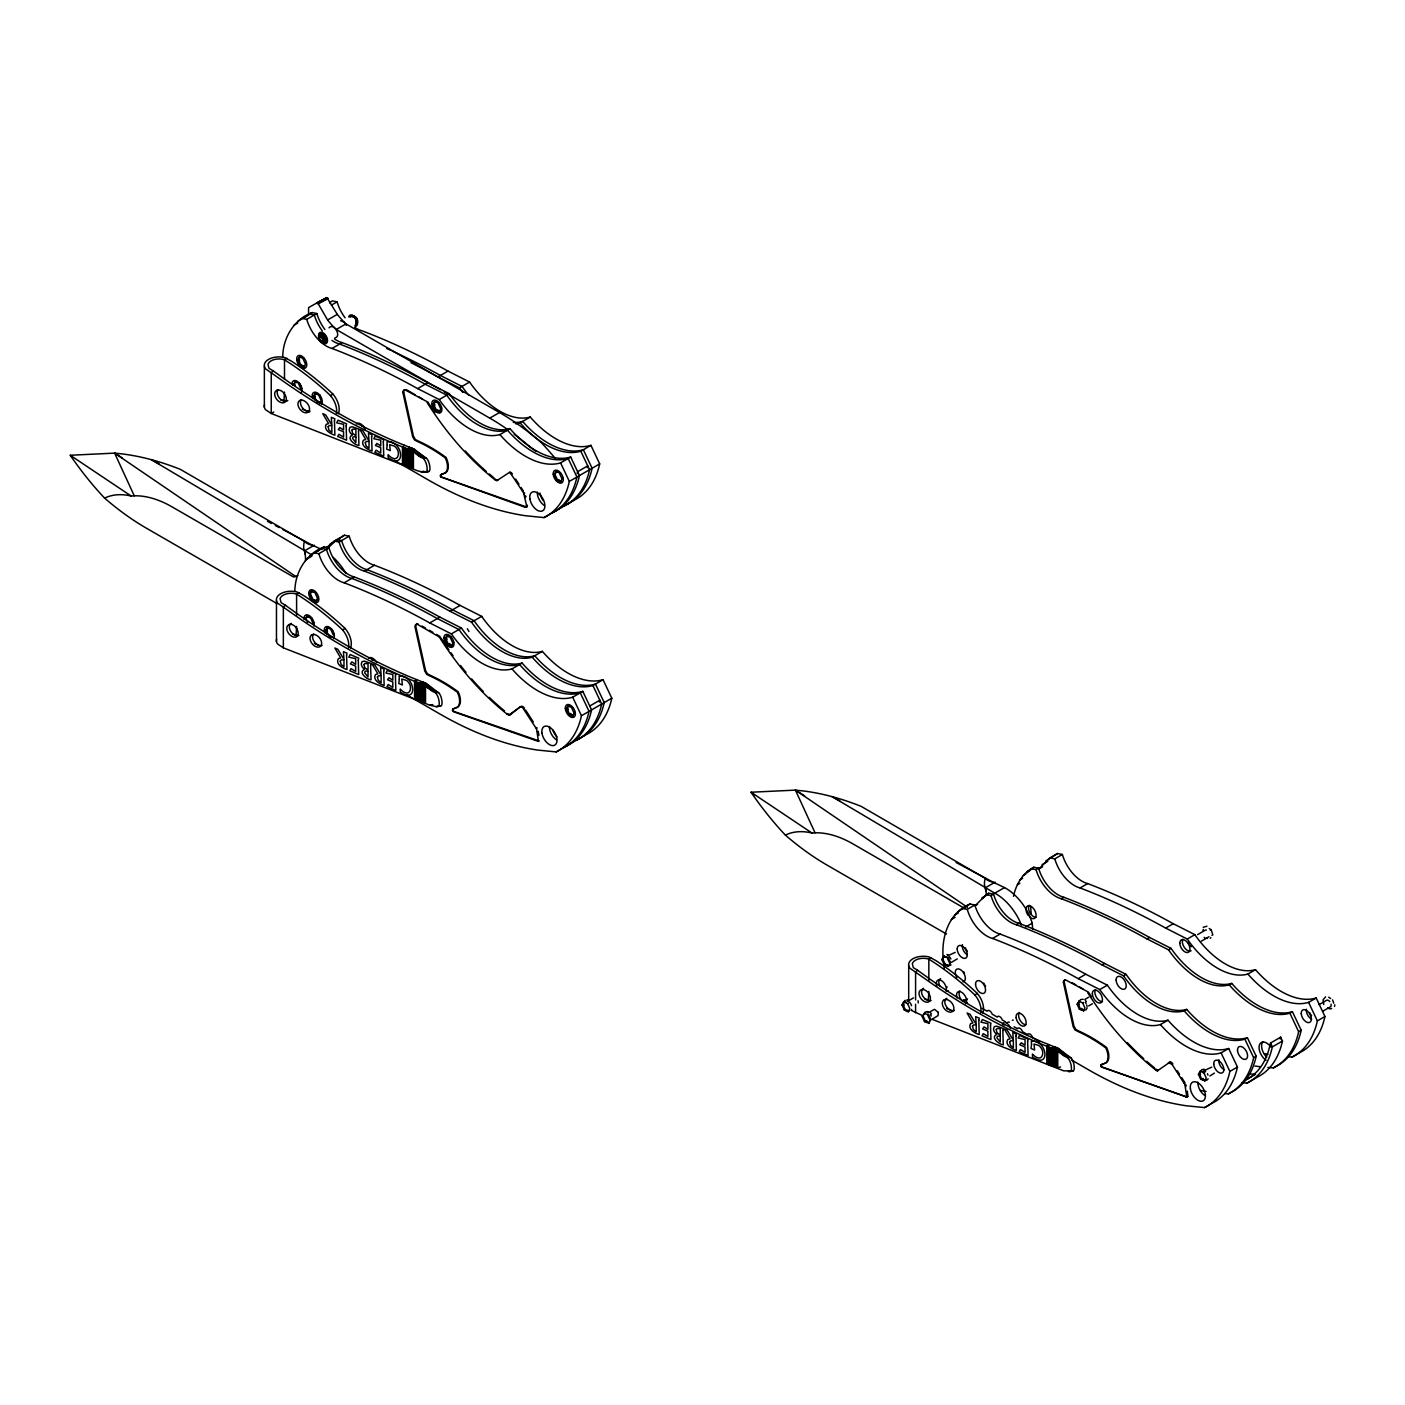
<?xml version="1.0" encoding="UTF-8"?>
<svg xmlns="http://www.w3.org/2000/svg" width="1405" height="1405" viewBox="0 0 1405 1405"><rect width="100%" height="100%" fill="white"/><g stroke="black" fill="none" stroke-linecap="round" stroke-linejoin="round"><path stroke-width="1.5" d="M407.643 466.829L407.643 449.02L409.751 447.37L414.071 449.091L427.102 458.908A6.972 2.266 75.9 0 1 429.79 466.249A6.972 2.266 75.9 0 1 428.894 471.465L424.029 472.308L417.865 470.921L271.235 413.492L265.527 409.698A14.7 8.483 0 0 1 264.509 404.71M408.592 466.987L408.592 449.319L410.699 447.668M409.487 467.163L409.505 449.6L411.612 447.967M411.173 467.637L411.173 450.32L413.281 448.687M411.964 467.935L411.964 450.724L414.071 449.091M412.684 468.128L412.701 451.198L415.23 450.109L411.964 450.724L395.911 444.296A519.868 341.134 52.1 0 1 282.282 380.579L265.527 368.812A14.7 8.483 0 0 1 268.566 359.381A14.7 8.483 0 0 1 284.916 357.625L291.467 361.19A249.95 144.311 60 0 1 330.913 392.153L332.985 394.12A15.982 9.22 60 0 1 338.394 413.72M419.744 701.165L419.761 683.357L421.851 681.706L426.172 683.427L439.203 693.245A6.972 2.266 75.9 0 1 441.89 700.586A6.972 2.266 75.9 0 1 440.994 705.784L436.13 706.645L429.965 705.257L283.353 647.828L277.628 644.034A14.7 8.483 0 0 1 276.627 639.047M420.692 701.323L420.692 683.655L422.8 682.005M421.605 701.499L421.605 683.936L423.713 682.303M423.274 701.973L423.291 684.656L425.399 683.023M424.064 702.272L424.082 685.06L426.172 683.427M424.802 702.465L424.802 685.535L427.348 684.446L424.082 685.06L408.012 678.633A519.868 341.134 52.1 0 1 294.383 614.898L277.628 603.149A14.7 8.483 0 0 1 280.684 593.718A14.7 8.483 0 0 1 297.017 591.962L303.585 595.527A249.95 144.311 60 0 1 343.013 626.49L345.103 628.457A15.982 9.22 60 0 1 350.512 648.056M1051.976 1066.184L1051.994 1048.376L1054.084 1046.725L1058.422 1048.446L1071.435 1058.264A6.972 2.266 75.9 0 1 1074.123 1065.605A6.972 2.266 75.9 0 1 1073.227 1070.803L1063.796 1070.856L932.323 1019.38M1052.925 1066.342L1052.925 1048.657L1055.032 1047.024M1053.838 1066.518L1053.838 1048.955L1055.945 1047.322M1055.524 1066.992L1055.524 1049.676L1057.631 1048.042M1056.297 1067.273L1056.314 1050.079L1058.422 1048.446M1057.034 1067.484L1057.034 1050.554L1059.581 1049.465L1056.314 1050.079L1040.244 1043.634A519.868 341.134 52.1 0 1 926.615 979.917L909.86 968.168A14.7 8.483 0 0 1 912.916 958.737A14.7 8.483 0 0 1 929.249 956.981L935.818 960.546A249.95 144.311 60 0 1 975.246 991.508L977.336 993.476A15.982 9.22 60 0 1 982.745 1013.058M404.341 389.923A4.566 2.634 60 0 0 403.709 392.1L413.456 436.217L415.336 439.502L418.427 441.1A158.677 91.624 60 0 1 446.07 457.45A14.875 8.588 60 0 1 446.07 472.502L440.643 474.785L440.836 476.962L525.207 507.293L526.594 505.73L523.696 493.278C521.799 490.029 508.206 469.709 509.997 472.712M525.207 507.293L527.156 506.643L527.419 505.256L526.594 505.73M1064.867 979.935A4.566 2.634 60 0 0 1064.235 982.113L1073.982 1026.23L1075.861 1029.514L1078.952 1031.112A158.677 91.624 60 0 1 1106.596 1047.463A14.875 8.588 60 0 1 1106.596 1062.514L1101.169 1064.797L1101.362 1066.957L1186.874 1097.112L1184.854 1084.432L1172.033 1064.358L1168.451 1062.637L1170.997 1062.057L1170.172 1062.531M1185.732 1097.287L1187.892 1096.286L1187.313 1091.141M1334.75 1004.821L1334.61 1006.437M282.721 356.817C282.967 337.832 293.856 319.427 312.068 312.577L316.863 313.526A29.856 17.229 60 0 0 324.871 329.508M294.839 591.154C295.068 572.169 305.956 553.763 324.169 546.896L328.981 547.862A29.856 17.229 60 0 0 354.271 576.946A808.648 466.864 60 0 1 439.87 617.111L461.472 628.053A71.409 41.219 60 0 0 522.098 663.055A81.648 47.138 60 0 0 582.794 691.365L591.575 709.894A120.69 69.67 60 0 1 577.613 737.783L575.031 740.242A120.69 69.67 60 0 1 566.285 746.073M918.273 1002.977L918.062 1000.711M577.174 473.573L577.631 471.694L587.747 465.863L587.29 467.742M599.391 702.061L599.847 700.199L589.731 706.03M1241.563 1082.64L1247.06 1083.062L1257.176 1077.214A120.69 69.67 60 0 0 1265.94 1071.383L1268.522 1068.924A120.69 69.67 60 0 0 1282.466 1041.035L1280.64 1037.171L1270.524 1043.019L1269.031 1049.043A117.335 67.739 60 0 1 1256.492 1072.068L1253.963 1074.456A117.757 67.984 60 0 1 1245.41 1080.146M1280.183 1039.05L1280.64 1037.171M1013.479 896.32C1016.008 884.465 1022.682 872.874 1033.799 867.236L1038.594 868.202A29.856 17.229 60 0 0 1063.884 897.286A808.648 466.864 60 0 1 1149.501 937.434L1171.085 948.393A71.409 41.219 60 0 0 1231.728 983.395A81.648 47.138 60 0 0 1292.407 1011.705L1301.188 1030.234A120.69 69.67 60 0 1 1287.243 1058.123L1284.644 1060.582A120.69 69.67 60 0 1 1275.898 1066.413L1273.369 1067.87L1267.872 1067.466M329.051 327.839C333.67 322.166 342.065 336.568 334.934 337.885M300.073 356.536L298.44 359.715L300.705 364.703L304.604 366.529L303.708 367.056L299.809 365.212L297.544 360.224L300.073 356.536L303.972 358.363L299.177 357.063M295.612 381.493L293.083 385.163L295.612 381.493L297.421 382.336M303.708 367.056L306.237 363.368M314.825 400.179L313.315 396.842L314.948 393.681L319.743 394.998L314.948 393.681M313.315 396.842L315.844 393.172M319.479 403.674L321.113 400.513L318.847 395.507M315.826 601.393L318.338 597.705L315.826 601.393L311.928 599.549L309.662 594.561L311.295 591.382L314 591.733M309.662 594.561L312.173 590.873M313.877 622.643L312.999 623.17L310.733 618.165L306.834 616.338L305.201 619.5L307.713 615.829L309.539 616.672M435.339 401.25L433.706 404.429L435.972 409.417L439.87 411.261L438.992 411.77L435.093 409.944L432.81 404.939L434.444 401.777L437.148 402.111M326.944 634.516L325.433 631.179L327.066 628.017L329.771 628.351M325.433 631.179L327.945 627.508M438.992 411.77L441.504 408.082M447.44 635.587L445.807 638.766L448.09 643.753L451.989 645.58L451.093 646.107L447.194 644.263L444.928 639.275L446.562 636.114L449.266 636.447M451.093 646.107L453.622 642.419M556.608 471.29L554.975 474.469L557.241 479.456L561.139 481.283L560.244 481.81L556.345 479.966L554.079 474.978L555.713 471.799L558.417 472.15M560.244 481.81L562.773 478.122M572.362 716.129L574.873 712.458L572.362 716.129L568.463 714.302L566.197 709.314L567.831 706.135L570.535 706.487M566.197 709.314L568.709 705.626M904.539 1001.273L902.906 1004.452L905.171 1009.44L909.07 1011.266L908.192 1011.793L904.293 1009.967L902.028 1004.961L903.661 1001.8L906.366 1002.134M908.192 1011.793L909.825 1008.614L907.56 1003.627L903.661 1001.8M944.406 955.892L942.773 959.071L945.038 964.058L948.937 965.885L948.059 966.394L944.16 964.568L941.894 959.58L943.528 956.401L946.232 956.752M922.26 1016.64L924.771 1012.952L922.26 1016.64L924.525 1021.646L929.302 1022.963L925.403 1021.119L923.138 1016.131M948.059 966.394L950.57 962.724L948.305 957.718L943.528 956.401M928.424 1023.472L930.935 1019.784L928.67 1014.796L923.893 1013.479M1077.161 1004.294L1079.672 1000.606L1077.161 1004.294L1079.426 1009.282L1084.221 1010.599L1080.322 1008.772L1078.057 1003.785M1083.325 1011.108L1084.959 1007.947L1082.693 1002.959L1078.794 1001.115M1198.43 1074.333L1200.941 1070.645L1198.43 1074.333L1200.695 1079.321L1205.472 1080.638L1201.574 1078.812L1199.308 1073.806M1204.594 1081.148L1206.228 1077.986L1203.962 1072.981L1200.063 1071.154M440.274 475.803L441.451 474.328M452.744 709.121L453.639 711.791L538.466 741.454L536.569 729.037L522.432 707.295L520.043 706.978L510.015 714.899L506.731 713.845A200.265 115.614 60 0 1 439.291 636.974L417.566 624.435A4.566 2.634 60 0 0 415.002 626.893L424.749 671.028L426.628 674.312L429.719 675.91A158.677 91.624 60 0 1 457.363 692.244A14.875 8.588 60 0 1 457.363 707.312L452.744 709.121L458.171 706.838A14.875 8.588 60 0 0 458.171 691.787A158.677 91.624 60 0 0 430.527 675.436L427.436 673.838L425.557 670.554L415.81 626.437A4.566 2.634 60 0 1 418.005 623.873M452.392 710.14L453.552 708.664M1100.8 1065.815L1101.977 1064.323M1071.558 1059.985L1088.243 1069.627A396.263 228.787 60 0 0 1186.119 1105.753L1204.577 1107.579L1212.164 1103.206A120.69 69.67 60 0 0 1220.927 1097.375L1223.509 1094.917A120.69 69.67 60 0 0 1237.454 1067.027L1228.69 1048.499A81.648 47.138 60 0 1 1167.994 1020.188A71.409 41.219 60 0 1 1107.351 985.186L1085.766 974.227A808.648 466.864 60 0 0 1000.149 934.079A29.856 17.229 60 0 1 974.859 904.996L970.065 904.03C949.253 912.267 941.508 936.081 943.089 956.787M1214.377 1073.104L1209.881 1075.984M326.733 549.232L336.814 539.608L341.626 540.556A29.856 17.229 60 0 0 366.916 569.64A808.648 466.864 60 0 1 452.515 609.805L474.117 620.747A71.409 41.219 60 0 0 534.743 655.749A81.648 47.138 60 0 0 595.439 684.059L604.22 702.588A120.69 69.67 60 0 1 590.258 730.477L587.676 732.936A120.69 69.67 60 0 1 578.93 738.767M1288.42 1056.788L1292.073 1057.069L1299.66 1052.679A120.69 69.67 60 0 0 1308.424 1046.848L1311.006 1044.389A120.69 69.67 60 0 0 1324.95 1016.517L1316.186 997.972A81.648 47.138 60 0 1 1255.49 969.678A71.409 41.219 60 0 1 1194.847 934.659L1173.263 923.717A808.648 466.864 60 0 0 1087.663 883.569A29.856 17.229 60 0 1 1062.373 854.468L1057.561 853.52L1049.974 857.893L1038.822 868.975L1042.615 866.797M406.449 694.685L439.835 713.951A396.263 228.787 60 0 0 537.694 750.077L556.169 751.921L586.517 734.394A120.69 69.67 60 0 0 595.263 728.563L597.845 726.104A120.69 69.67 60 0 0 611.807 698.215L603.026 679.686A81.648 47.138 60 0 1 542.33 651.376A71.409 41.219 60 0 1 481.687 616.374L460.102 605.415A808.648 466.864 60 0 0 374.503 565.267A29.856 17.229 60 0 1 349.213 536.183L344.401 535.217L334.285 541.066L326.382 547.792L328.911 546.334M1224.686 1093.582L1228.356 1093.863L1230.885 1092.405A120.69 69.67 60 0 0 1239.632 1086.574L1242.231 1084.116A120.69 69.67 60 0 0 1256.175 1056.226L1247.394 1037.698A81.648 47.138 60 0 1 1186.698 1009.387A71.409 41.219 60 0 1 1126.072 974.367L1104.488 963.426A808.648 466.864 60 0 0 1018.871 923.278A29.856 17.229 60 0 1 993.581 894.177L988.769 893.229L986.24 894.686L975.088 905.768L977.617 904.311M982.113 898.726L988.769 893.229M1027.125 872.733L1033.799 867.236M957.297 958.913L951.448 962.32M508.786 715.11L520.851 706.504L523.24 706.82L524.434 708.225L523.626 708.7M409.751 447.37L398.019 442.645A519.868 341.134 52.1 0 1 284.39 378.928L273.343 370.955L271.235 372.606L271.235 413.492L273.764 412.034M404.57 445.315L402.462 446.948L402.462 464.827M409.505 447.317L407.397 448.95L407.397 466.794M412.473 448.283L410.365 449.934L410.365 467.356M421.851 681.706L410.12 676.982A519.868 341.134 52.1 0 1 296.49 613.265L285.461 605.292L283.353 606.942L283.353 647.828M416.67 679.651L414.563 681.285L414.563 699.163M421.605 681.653L419.498 683.287L419.498 701.13M424.591 682.619L422.484 684.27L422.484 701.692M1054.084 1046.725L1042.352 1042.001A519.868 341.134 52.1 0 1 928.723 978.284L917.693 970.311L915.586 971.961L915.586 999.921M1048.903 1044.653L1046.795 1046.303L1046.795 1064.182M1053.838 1046.672L1051.73 1048.306L1051.73 1066.149M1056.823 1047.638L1054.716 1049.289L1054.716 1066.711M305.359 317.056L309.539 314.035L314.334 314.983A29.856 17.229 60 0 0 322.342 330.965M312.068 312.577L297.772 321.429M329.508 302.9L332.3 300.881L337.095 301.847A29.856 17.229 60 0 0 345.103 317.829M317.46 551.392L321.64 548.372L326.452 549.32A29.856 17.229 60 0 0 351.742 578.403A808.648 466.864 60 0 1 437.341 618.569L458.943 629.51A71.409 41.219 60 0 0 519.569 664.512A81.648 47.138 60 0 0 580.265 692.823L589.046 711.352A120.69 69.67 60 0 1 575.084 739.241L572.502 741.7A120.69 69.67 60 0 1 563.756 747.53M324.169 546.896L309.873 555.765M341.626 537.237L344.401 535.217M970.065 904.03L958.298 911.441M1057.561 853.52L1045.794 860.931M276.715 390.467L275.696 391.17A7.095 4.654 52.1 0 0 276.065 398.423L277.189 399.916A7.288 4.777 52.1 0 0 284.249 402.585L285.268 401.883A7.095 4.654 52.1 0 0 284.916 394.629L283.792 393.137M286.778 401.128L287.797 400.425M288.833 624.803L287.814 625.488A7.095 4.654 52.1 0 0 288.166 632.759L289.29 634.252A7.288 4.777 52.1 0 0 296.35 636.922L297.368 636.219M291.362 623.346L290.343 624.031A7.095 4.654 52.1 0 0 290.695 631.284L291.819 632.794A7.288 4.777 52.1 0 0 298.879 635.464M923.594 988.365L922.576 989.05A7.095 4.654 52.1 0 0 922.927 996.303L924.051 997.813A7.288 4.777 52.1 0 0 931.111 1000.483M929.601 1001.238L928.582 1001.941A7.288 4.777 52.1 0 1 921.522 999.271L920.398 997.761A7.095 4.654 52.1 0 1 920.047 990.507L921.065 989.823A7.288 4.777 52.1 0 1 928.125 992.492L929.249 993.985M946.83 998.305L945.828 998.99A7.095 4.654 52.1 0 0 946.18 1006.243L947.304 1007.754A7.288 4.777 52.1 0 0 954.364 1010.423M316.476 303.023L326.996 297.702L337.288 314.369A59.625 34.423 60 0 0 345.981 323.888L499.495 412.526A243.206 140.412 60 0 1 541.206 442.522A244.821 131.104 67.1 0 1 555.379 458.574M316.792 303.111L326.996 297.702M317.126 303.234L327.33 297.895M317.46 303.392L327.664 298.123M317.793 303.603L327.822 298.264M318.11 303.866L328.155 298.545M294.031 325.135L297.825 322.957M301.952 318.408L306.747 319.357L316.863 313.526M331.404 305.131L337.095 301.847M318.443 304.147L327.576 319.971L337.288 314.369M327.576 319.971A59.625 34.423 60 0 0 336.269 329.49L345.981 323.888M287.024 358.345L284.021 359.61A11.222 6.481 0 0 0 267.969 364.369L268.987 368.303L273.343 370.955M297.544 360.224L298.44 359.715M299.809 365.212L300.705 364.703M302.655 365.616L301.759 366.143L302.795 365.686M306.747 319.357A29.856 17.229 60 0 0 332.037 348.458L342.153 342.609A808.648 466.864 60 0 1 427.77 382.775L449.354 393.716A71.409 41.219 60 0 0 509.997 428.718A81.648 47.138 60 0 0 570.693 457.029L579.457 475.557A120.69 69.67 60 0 1 565.513 503.447L562.931 505.905A120.69 69.67 60 0 1 554.167 511.736M294.716 382.002L299.511 383.319L301.021 386.656M301.776 388.307L300.881 388.834L298.615 383.828M317.53 402.761L318.426 402.252M284.495 379.174L284.495 359.821A249.95 144.311 60 0 1 328.384 393.611L330.456 395.578L332.985 394.12M440.643 474.785L445.245 472.976A14.875 8.588 60 0 0 445.245 457.925A158.677 91.624 60 0 0 417.619 441.574L414.51 439.976L412.649 436.692L402.901 392.557L403.709 392.1M332.037 348.458A808.648 466.864 60 0 1 417.654 388.605L427.77 382.775M411.015 362.718A808.648 466.864 60 0 1 437.886 376.926L448.002 371.096L469.586 382.037A71.409 41.219 60 0 0 530.229 417.039A81.648 47.138 60 0 0 590.925 445.35L599.689 463.878A120.69 69.67 60 0 1 585.745 491.768L583.145 494.226A120.69 69.67 60 0 1 574.399 500.057L544.051 517.584L525.593 515.74A396.263 228.787 60 0 1 427.717 479.614L394.348 460.348M361.963 426.663L362.859 426.154M402.901 392.557A4.566 2.634 60 0 1 405.465 390.098L427.998 402.181A200.265 115.614 60 0 0 431.862 408.188M417.654 388.605L439.238 399.547L449.354 393.716M437.886 376.926L459.47 387.868L469.586 382.037M432.81 404.939L433.706 404.429M434.444 401.777L439.238 403.095M435.093 409.944L435.972 409.417M437.043 410.857L438.061 410.401M444.296 391.855L489.783 418.128L499.495 412.526M321.833 549.513L312.156 545.087A7.886 4.215 13.2 0 1 304.815 541.557L304.288 541.856A7.886 2.88 -78.5 0 0 304.06 549.759L305.201 554.185A35.757 20.654 60 0 1 305.5 560.595M439.238 399.547A71.409 41.219 60 0 0 499.881 434.567L509.997 428.718M515.6 423.766A71.409 41.219 60 0 0 520.113 422.887L530.229 417.039M314.334 545.193L304.622 550.795L305.201 554.185M440.362 476.102L441.065 475.048M440.643 476.699L526.014 506.819M330.105 544.086L340.221 538.256M306.149 559.471L311.84 556.187M314.053 552.745L318.865 553.693L328.981 547.862M334.285 541.066L339.097 542.014L349.213 536.183M427.19 402.638A200.265 115.614 60 0 0 494.63 479.509L495.438 479.035M299.125 592.682L296.121 593.946A11.222 6.481 0 0 0 280.069 598.706L281.088 602.64L285.461 605.292M495.491 480.264L497.756 480.352L494.63 479.509M511.508 474.363L512.333 473.889L511.139 472.484M311.295 591.382L316.072 592.699M311.928 599.549L316.705 600.866M313.877 600.462L314.755 599.953L314 600.532M318.865 553.693A29.856 17.229 60 0 0 344.155 582.794L354.271 576.946M339.097 542.014A29.856 17.229 60 0 0 364.387 571.115L374.503 565.267M499.881 434.567A81.648 47.138 60 0 0 560.577 462.877L570.693 457.029M520.113 422.887A81.648 47.138 60 0 0 580.809 451.198L590.925 445.35M554.079 474.978L554.975 474.469M523.696 493.278L524.68 493.085L524.03 493.84M555.713 471.799L560.507 473.116M310.733 618.165L311.611 617.656M524.838 495.596L526.032 496.316L525.365 497.493M556.345 479.966L557.241 479.456M558.294 480.879L559.19 480.37M558.435 480.949L559.331 480.44M544.051 517.584A120.69 69.67 60 0 0 552.815 511.736L555.397 509.295A120.69 69.67 60 0 0 569.341 481.406L599.689 463.878M526.348 507.117L527.279 506.485M327.066 628.017L331.843 629.335L333.354 632.672M334.109 634.322L333.231 634.849L330.965 629.844M329.771 637.168L330.667 636.641M296.596 615.671L296.596 594.139A249.95 144.311 60 0 1 340.484 627.947L342.574 629.914L345.103 628.457M344.155 582.794A808.648 466.864 60 0 1 429.754 622.942L439.87 617.111M364.387 571.115A808.648 466.864 60 0 1 449.986 611.263L460.102 605.415M374.959 660.49L371.991 660.016M439.291 636.974L440.099 636.518L436.481 634.41M429.754 622.942L451.356 633.883L461.472 628.053M449.986 611.263L471.588 622.204L481.687 616.374M444.928 639.275L445.807 638.766M446.562 636.114L451.356 637.413M447.194 644.263L448.09 643.753M449.143 645.194L450.162 644.737M451.356 633.883A71.409 41.219 60 0 0 511.982 668.903L522.098 663.055M471.588 622.204A71.409 41.219 60 0 0 532.214 657.224L542.33 651.376M452.463 710.438L453.165 709.385M452.744 711.035L539.274 740.979M506.731 713.845L507.82 713.652L507.012 714.126M521.097 706.662L522.239 706.258M508.189 714.934L510.823 714.425M511.982 668.903A81.648 47.138 60 0 0 572.678 697.214L582.794 691.365M532.214 657.224A81.648 47.138 60 0 0 592.91 685.517L603.026 679.686M535.814 727.614L536.938 727.702L536.569 729.037M567.831 706.135L572.608 707.453M537.465 731.829L538.273 731.355L538.905 735.482M568.463 714.302L573.24 715.619M570.412 715.215L571.291 714.706M570.535 715.285L571.431 714.776M556.169 751.921A120.69 69.67 60 0 0 564.915 746.073L567.497 743.614A120.69 69.67 60 0 0 581.459 715.742L611.807 698.215M1032.622 929.021L1032.271 923.155L1029.584 915.744A42.132 24.324 60 0 0 1004.505 887.574L992.949 882.059A7.886 4.215 13.2 0 1 985.59 878.529L985.081 878.827A7.886 2.88 -78.5 0 0 984.852 886.748L985.994 891.174A35.757 20.654 60 0 1 986.292 894.441M995.126 882.164L985.414 887.767L985.994 891.174M982.077 897.725L984.606 896.267M1027.09 871.732L1029.619 870.275M954.575 915.147L958.368 912.951M1023.349 875.438L1025.878 873.98M1042.071 864.637L1047.761 861.353M962.478 908.42L967.272 909.369L974.859 904.996M986.24 894.686L991.052 895.652L993.581 894.177M839.804 800.762L832.059 796.635L994.793 893.194L1004.505 887.574M1031.27 868.712L1036.065 869.66L1038.594 868.202M1049.974 857.893L1054.786 858.859L1062.373 854.468M951.308 919.502L955.101 917.307M1020.1 879.776L1022.629 878.318M1017.361 884.746L1019.89 883.288M931.357 957.701L928.354 958.965A11.222 6.481 0 0 0 912.302 963.725L913.32 967.641L917.693 970.311M947.743 955.769L955.189 952.379M941.894 959.58L942.773 959.071M944.16 964.568L945.038 964.058M967.272 909.369A29.856 17.229 60 0 0 992.562 938.452L1000.149 934.079M991.052 895.652A29.856 17.229 60 0 0 1016.342 924.736L1018.871 923.278M1036.065 869.66A29.856 17.229 60 0 0 1061.355 898.743L1063.884 897.286M1054.786 858.859A29.856 17.229 60 0 0 1080.076 887.942L1087.663 883.569M1025.791 926.896L1032.271 923.155M907.876 1001.15L913.549 997.884M902.028 1004.961L902.906 1004.452M907.56 1003.627L908.438 1003.117M904.293 1009.967L905.171 1009.44M906.243 1010.88L907.261 1010.423M928.108 1012.829L934.536 1009.317L938.294 1012.39M924.525 1021.646L925.403 1021.119M931.814 1019.38L938.083 1015.587L938.277 1012.338M926.475 1022.559L927.493 1022.102M928.828 980.69L928.828 959.158A249.95 144.311 60 0 1 972.717 992.966L974.807 994.933L977.336 993.476M963.198 1001.66L966.868 999.535A3.934 2.266 60 0 1 967.465 998.902M1101.169 1064.797L1105.77 1062.988A14.875 8.588 60 0 0 1105.77 1047.919A158.677 91.624 60 0 0 1078.144 1031.586L1075.053 1029.97L1073.174 1026.704L1063.427 982.569L1064.235 982.113M992.562 938.452A808.648 466.864 60 0 1 1078.179 978.618L1085.766 974.227M1016.342 924.736A808.648 466.864 60 0 1 1101.959 964.884L1104.488 963.426M1061.355 898.743A808.648 466.864 60 0 1 1146.972 938.909L1149.501 937.434M1080.076 887.942A808.648 466.864 60 0 1 1165.676 928.09L1173.263 923.717M1063.427 982.569A4.566 2.634 60 0 1 1065.991 980.11L1088.524 992.176A200.265 115.614 60 0 0 1091.404 996.689M1203.224 927.3L1206.895 926.211M1078.179 978.618L1099.764 989.559L1107.351 985.186M1101.959 964.884L1123.543 975.843L1126.072 974.367M1146.972 938.909L1168.556 949.85L1171.085 948.393M1165.676 928.09L1187.26 939.049L1194.847 934.659M1084.906 999.394L1088.682 997.199M1197.622 934.606L1205.174 930.233A3.758 2.178 60 0 1 1206.368 930.11M1082.693 1002.959L1083.589 1002.432M1210.32 930.303L1211.198 929.794L1212.831 934.852L1211.953 935.361M1079.426 1009.282L1080.322 1008.772M1088.612 1005.945L1092.388 1003.767M1081.376 1010.195L1082.394 1009.756M1201.433 941.104L1209.003 936.731M1099.764 989.559A71.409 41.219 60 0 0 1160.407 1024.561L1167.994 1020.188M1123.543 975.843A71.409 41.219 60 0 0 1184.169 1010.845L1186.698 1009.387M1168.556 949.85A71.409 41.219 60 0 0 1229.199 984.852L1231.728 983.395M1187.26 939.049A71.409 41.219 60 0 0 1247.903 974.051L1255.49 969.678M1100.888 1066.114L1101.59 1065.06M1101.169 1066.694L1186.54 1096.831M1087.716 992.65A200.265 115.614 60 0 0 1155.156 1069.504L1155.964 1069.047M1155.156 1069.504L1156.824 1069.802M1156.315 1070.452L1158.282 1070.364L1156.016 1070.259M1156.912 1070.715L1158.001 1070.329M1172.033 1064.358L1172.859 1063.901L1171.665 1062.496M1160.407 1024.561A81.648 47.138 60 0 0 1221.103 1052.872L1228.69 1048.499M1184.169 1010.845A81.648 47.138 60 0 0 1244.865 1039.156L1247.394 1037.698M1229.199 984.852A81.648 47.138 60 0 0 1289.878 1013.163L1292.407 1011.705M1247.903 974.051A81.648 47.138 60 0 0 1308.599 1002.362L1316.186 997.972M1325.6 996.812L1323.089 999.78L1323.738 1004.575M1204.278 1070.522L1211.725 1067.133M1318.996 1004.68L1326.566 1000.325A3.758 2.178 60 0 1 1328.445 1000.465M1184.222 1083.273L1185.047 1082.816L1181.71 1077.653M1203.962 1072.981L1204.84 1072.472L1202.768 1071.488M1184.854 1084.432L1186.171 1085.134L1185.75 1086.803M1200.695 1079.321L1201.574 1078.812M1202.645 1080.234L1203.664 1079.795M1322.825 1011.178L1330.395 1006.805A3.758 2.178 60 0 0 1331.044 1004.206M1204.577 1107.579A120.69 69.67 60 0 0 1213.34 1101.748L1215.922 1099.29A120.69 69.67 60 0 0 1229.867 1071.4L1237.454 1067.027M1228.356 1093.863A120.69 69.67 60 0 0 1237.102 1088.032L1239.702 1085.573A120.69 69.67 60 0 0 1253.646 1057.684L1256.175 1056.226M1247.06 1083.062A120.69 69.67 60 0 0 1255.824 1077.231L1258.406 1074.772A120.69 69.67 60 0 0 1272.35 1046.883L1282.466 1041.035M1273.369 1067.87A120.69 69.67 60 0 0 1282.115 1062.04L1284.714 1059.581A120.69 69.67 60 0 0 1298.659 1031.692L1301.188 1030.234M1292.073 1057.069A120.69 69.67 60 0 0 1300.837 1051.239L1303.418 1048.78A120.69 69.67 60 0 0 1317.363 1020.891L1324.95 1016.517M1186.874 1097.112L1187.805 1096.497M1247.096 1079.181L1255.526 1074.316L1249.256 1073.842M1012.303 1020.276L1013.268 1020.03M1170.33 1061.864L1157.474 1070.821M411.964 450.724L414.352 452.375L417.162 451.672M414.352 452.375L415.933 453.692L418.743 452.99M415.933 453.692L417.496 454.921L420.306 454.219M417.496 454.921L419.041 456.063L421.851 455.361M419.041 456.063L420.569 457.117L423.379 456.414M420.569 457.117L424.907 457.363M422.097 458.065L426.418 458.241M421.008 471.94L423.818 471.237M422.536 472.203L428.894 471.465M424.029 472.308L426.839 471.606M424.082 685.06L426.47 686.711L429.28 686.009M426.47 686.711L428.033 688.029L430.843 687.326M428.033 688.029L429.596 689.258L432.406 688.555M429.596 689.258L431.142 690.399L433.952 689.697M431.142 690.399L432.687 691.453L435.497 690.751M432.687 691.453L437.025 691.699M434.215 692.402L438.536 692.56M429.965 705.257L432.775 704.555M436.13 706.645L440.994 705.784M1056.314 1050.079L1058.703 1051.73L1061.513 1051.028M1058.703 1051.73L1060.266 1053.048L1063.076 1052.345M1060.266 1053.048L1061.829 1054.277L1064.639 1053.574M1061.829 1054.277L1063.374 1055.418L1066.184 1054.716M1063.374 1055.418L1064.92 1056.455L1067.73 1055.752M1064.92 1056.455L1069.258 1056.718M1066.448 1057.421L1070.768 1057.579M1060.564 1066.975L1057.754 1067.677L1057.754 1051.028L1060.564 1050.325L1057.034 1050.554M1068.362 1071.664L1073.227 1070.803M1069.82 1071.611L1072.63 1070.909M297.79 575.629A35.757 20.654 60 0 1 295.735 576.489L293.505 576.981L172.13 506.906A115.157 66.492 60 0 0 134.283 495.825L131.139 496.018A94.978 54.83 60 0 0 104.62 498.125A244.821 131.104 67.1 0 1 70.25 455.255L114.613 453.13L122.973 454.008A386.199 222.974 60 0 1 180.402 469.393L304.815 541.557M425.487 472.256L426.084 472.168A6.972 2.266 75.9 0 0 426.98 466.952A6.972 2.266 75.9 0 0 424.292 459.611L423.625 458.943M437.587 706.592L438.184 706.504A6.972 2.266 75.9 0 0 439.08 701.288A6.972 2.266 75.9 0 0 436.393 693.947L435.726 693.28M412.701 451.198L416.231 450.97L413.421 451.69L413.421 468.339M424.802 685.535L428.332 685.306L425.522 686.009L425.522 702.676M985.59 878.529L861.195 806.382A386.199 222.974 60 0 0 803.765 790.997L795.406 790.119L751.043 792.227A244.821 131.104 67.1 0 0 785.395 835.114A94.978 54.83 60 0 1 811.932 833.007L815.058 832.814A115.157 66.492 60 0 1 852.905 843.878L964.814 908.491M1069.679 1070.856L1071.172 1070.961M340.625 320.744L344.032 322.166L346.42 325.398M1254.893 1066.044L1260.145 1066.694M496.668 480.791L510.12 471.922M946.935 954.504L947.936 954.68M1082.201 999.218L1083.202 999.394M907.068 999.903L908.069 1000.079M927.3 1011.582L928.301 1011.758M1203.47 1069.258L1204.454 1069.433M965.305 1000.43L963.672 999.587M326.68 297.561L308.573 307.59L308.573 315.089M911.336 1010.388L922.119 1015.394M318.566 402.304L316.476 401.338L314.211 396.333M332.476 637.501L328.577 635.675L326.311 630.669M1002.415 1024.192L1004.224 1025.035M956.12 862.512L992.949 882.059M159.028 463.773L151.266 459.646L312.121 555.115M267.582 521.413L271.446 523.468M275.327 525.523L279.209 527.577M283.072 529.65L312.156 545.087M336.269 329.49L440.503 389.677M406.273 389.624L415.318 394.858M418.936 396.948L422.571 399.038M1072.226 982.78L1075.844 984.87M1079.462 986.96L1083.097 989.05M421.992 626.05L425.61 628.14M429.245 630.23L432.863 632.32M946.513 934.062L827.106 865.129A243.206 140.412 60 0 1 785.395 835.114M982.042 1008.298L987.1 1011.214A3.934 2.266 60 0 1 989.629 1010.81A3.934 2.266 60 0 1 992.158 1014.147L997.216 1017.062A3.934 2.266 60 0 1 999.745 1016.658A3.934 2.266 60 0 1 1002.274 1019.977L1005.646 1021.927M1014.076 1026.792L1017.448 1028.741A3.934 2.266 60 0 1 1019.96 1028.337A3.934 2.266 60 0 1 1022.489 1031.656L1027.547 1034.589A3.934 2.266 60 0 1 1030.076 1034.168A3.934 2.266 60 0 1 1032.605 1037.505L1040.034 1041.79M277.101 603.641L146.313 528.14A243.206 140.412 60 0 1 104.62 498.125M815.058 832.814L795.406 790.119L804.644 795.915M134.283 495.825L114.613 453.13L122.007 457.784M811.932 833.007L751.043 792.227A244.821 149.72 52.4 0 0 753.853 794.984M70.25 455.255L131.139 496.018M795.406 790.119L967.465 907.296M114.613 453.13L295.735 576.489M1328.691 997.199L1330.64 998.534M1209.248 928.459L1211.198 929.794M1204.155 937.363L1205.332 938.505M1067.958 1058.281L1068.643 1058.966A6.972 2.266 75.9 0 1 1071.312 1066.307A6.972 2.266 75.9 0 1 1070.417 1071.506M468.989 631.512L467.338 628.72M1085.31 1000.378L1086.364 1001.572M930.391 1012.724L931.462 1013.936M295.893 627.473L297.017 628.966M1177.285 1070.768L1179.498 1074.21M515.653 479.052L518.972 484.198M521.185 487.64L523.398 491.083M525.54 709.947L533.303 721.977M1308.599 1002.362L1317.363 1020.891M1289.878 1013.163L1298.659 1031.692M1270.524 1043.019L1272.35 1046.883M1244.865 1039.156L1253.646 1057.684M1221.103 1052.872L1229.867 1071.4M580.809 451.198L589.573 469.727A120.69 69.67 60 0 1 575.629 497.598L573.029 500.057A120.69 69.67 60 0 1 564.283 505.905M560.577 462.877L569.341 481.406M592.91 685.517L601.691 704.063A120.69 69.67 60 0 1 587.729 731.935L585.147 734.394A120.69 69.67 60 0 1 576.401 740.224M572.678 697.214L581.459 715.742M947.427 958.228L949.692 963.233M927.792 1015.306L930.057 1020.293M559.611 473.643L561.877 478.631M438.36 403.604L440.626 408.592M571.73 707.962L573.995 712.967M567.076 708.805L569.341 713.793M450.461 637.94L452.726 642.928M303.076 358.89L305.342 363.877M315.194 593.226L317.46 598.214M310.54 594.052L312.806 599.039M306.079 618.99L307.59 622.327M1021.224 925.052L1019.872 921.346A42.132 24.324 60 0 0 994.793 893.194M1332.59 999.868L1333.679 1003.24M943.703 964.374L944.283 968.291M1030.585 906.26L1031.2 913.865M1051.028 1047.972L1051.028 1065.815M1050.027 1047.515L1050.027 1065.359M1048.973 1047.076L1048.973 1064.955M1047.902 1046.672L1047.902 1064.551M928.828 991.438L928.354 999.851A11.222 6.481 0 0 0 925.034 999.254M915.586 1004.224L915.586 1012.829M908.701 965.709L908.701 1000.149M418.795 682.953L418.795 700.796M417.794 682.496L417.794 700.357M416.741 682.075L416.741 699.936M415.669 681.671L415.669 699.532M406.695 448.617L406.695 466.46M405.676 448.16L405.676 466.021M404.64 447.738L404.64 465.599M403.569 447.334L403.569 465.196M296.596 626.419L296.121 634.832A11.222 6.481 0 0 0 292.802 634.235M284.495 392.083L284.021 400.495A11.222 6.481 0 0 0 280.701 399.898M276.469 600.708L276.469 641.576M264.368 366.371L264.368 407.257M1082.553 1009.317A5.796 3.354 60 0 1 1081.499 1008.421M1079.233 1004.61A5.796 3.354 60 0 1 1078.917 1003.258M1080.392 999.675A5.796 3.354 60 0 1 1081.306 999.552M1085.38 1002.415A5.796 3.354 60 0 1 1086.17 1003.714M1086.732 1005.084A5.796 3.354 60 0 1 1087.031 1006.454M1087.049 1007.701A5.796 3.354 60 0 1 1086.803 1008.755M1086.293 1009.545A5.796 3.354 60 0 1 1085.556 1010.019M974.807 994.933A15.982 9.22 60 0 1 980.76 1012.777M956.998 997.901A7.148 4.127 60 0 1 961.968 992.439A7.148 4.127 60 0 1 965.727 1003.75M967.36 1002.907A7.148 4.127 60 0 1 965.007 1002.836M962.39 1001.098A7.148 4.127 60 0 1 959.931 990.841M929.039 993.897A7.095 4.654 52.1 0 1 929.39 1001.15M951.009 1010.213A249.95 144.311 60 0 1 946.601 1008.456M936.766 986.205A7.148 4.127 60 0 1 941.069 980.374A7.148 4.127 60 0 1 946.092 991.069M939.998 986.45A7.148 4.127 60 0 1 940.577 978.547M948.024 990.613A7.148 4.127 60 0 1 947.128 991.227M1224.177 1069.767A7.148 4.127 60 0 1 1218.873 1059.739M1204.893 1095.566A10.731 6.2 60 0 1 1197.868 1082.149M1102.591 1001.607A7.148 4.127 60 0 1 1096.462 997.374A7.148 4.127 60 0 1 1095.461 989.77M1025.826 1024.754A7.148 4.127 60 0 1 1019.802 1019.784A7.148 4.127 60 0 1 1019.503 1012.496M947.075 986.89A10.204 5.883 60 0 1 946.636 987.856M967.307 954.82A7.148 4.127 60 0 1 962.425 944.652M967.307 951.115A7.148 4.127 60 0 1 965.446 947.918M964.462 973.296A7.148 4.127 60 0 1 963.619 971.645M985.643 986.275A7.095 4.092 60 0 1 983.799 983.096M1007.332 1022.91A3.934 2.266 60 0 1 1009.334 1022.243M956.875 977.687A7.148 4.127 60 0 1 956.91 969.099A7.148 4.127 60 0 1 964.339 974.192A7.148 4.127 60 0 1 963.005 981.884M1154.418 1067.8A200.265 115.614 60 0 1 1146.708 1061.319M1143.652 1058.597A200.265 115.614 60 0 1 1127.232 1042.51M1028.495 915.779A7.148 4.127 60 0 1 1028.126 905.733A7.148 4.127 60 0 1 1036.012 914.058A7.148 4.127 60 0 1 1029.725 917.079M1036.082 917.254A7.148 4.127 60 0 1 1029.988 912.793A7.148 4.127 60 0 1 1029.18 905.277M1266.695 1057.192A10.731 6.2 60 0 1 1262.884 1041.808M1266.098 1060.231A10.731 6.2 60 0 1 1259.46 1044.793A10.731 6.2 60 0 1 1270.893 1046.988M1191.317 946.689A7.148 4.127 60 0 1 1190.088 945.442M1189.016 943.932A7.148 4.127 60 0 1 1188.173 942.263M1191.106 950.728A7.148 4.127 60 0 1 1184.468 947.62A7.148 4.127 60 0 1 1182.957 939.26M1311.673 1019.24A7.148 4.127 60 0 1 1306.369 1009.229M1267.977 1054.33A396.263 228.787 60 0 1 1264.184 1053.627M1311.638 1015.71A7.148 4.127 60 0 1 1309.671 1012.583M1206.122 1091.439A396.263 228.787 60 0 1 1200.45 1090.42M927.634 1021.663A5.796 3.354 60 0 1 926.598 1020.768M924.753 1012.496A5.796 3.354 60 0 1 927.423 1012.144M930.479 1014.761A5.796 3.354 60 0 1 931.252 1016.061M1208.072 1078.794A5.796 3.354 60 0 1 1205.911 1080.182M1203.804 1079.356A5.796 3.354 60 0 1 1202.768 1078.46M1200.502 1074.649A5.796 3.354 60 0 1 1200.186 1073.28M1201.661 1069.714A5.796 3.354 60 0 1 1203.593 1069.837M1204.665 1070.417A5.796 3.354 60 0 1 1205.718 1071.312M1207.422 1073.736A5.796 3.354 60 0 1 1207.984 1075.124M1003.275 1023.209A5.796 3.354 60 0 1 1004.013 1022.735M1005.945 1022.858A5.796 3.354 60 0 1 1007.016 1023.455M1008.07 1024.333A5.796 3.354 60 0 1 1010.336 1028.144M949.183 956.559A5.796 3.354 60 0 1 950.904 959M951.027 964.831A5.796 3.354 60 0 1 950.289 965.305M1207.51 938.435A5.796 3.354 60 0 1 1206.456 937.785M1203.031 930.409A5.796 3.354 60 0 1 1203.347 929.39M1210.829 937.574A5.796 3.354 60 0 1 1210.285 938.312M1329.13 1000.957A3.758 2.178 60 0 1 1329.78 1001.625M1329.955 1008.843A5.796 3.354 60 0 1 1327.83 1007.877M1331.659 1008.386A5.796 3.354 60 0 1 1330.886 1008.79M904.1 1005.278A5.796 3.354 60 0 1 903.784 1003.925M904.521 1000.817A5.796 3.354 60 0 1 905.259 1000.342M907.191 1000.465A5.796 3.354 60 0 1 908.262 1001.062M909.316 1001.941A5.796 3.354 60 0 1 911.582 1005.752M911.669 1009.422A5.796 3.354 60 0 1 911.16 1010.213M489.783 418.128A243.206 140.412 60 0 1 507.31 429.28M514.265 434.286A243.206 140.412 60 0 1 531.494 448.125A244.821 149.72 52.4 0 1 536.043 451.444M353.99 316.792A2.898 1.668 60 0 1 357.204 319.111A2.898 1.668 60 0 1 355.992 321.886M351.777 316.74A4.057 2.336 60 0 1 353.797 316.915M356.326 323.291A4.057 2.336 60 0 0 354.534 317.442A2.898 1.668 60 0 1 355.641 318.285M352.146 316.705A4.057 2.336 60 0 1 356.642 318.566A4.057 2.336 60 0 1 356.08 323.449M356.062 318.9A2.898 1.668 60 0 1 356.097 322.272M348.668 316.88A6.358 3.671 60 0 1 355.728 318.11A6.358 3.671 60 0 1 355.289 326.487M349.81 316.757A5.199 3.003 60 0 1 350.389 316.213M352.04 316.037A5.199 3.003 60 0 1 355.588 319.163M356.185 320.375A5.199 3.003 60 0 1 356.22 324.643M355.641 325.187A5.199 3.003 60 0 1 354.885 325.433M350.267 317.108A5.199 3.003 60 0 1 350.618 316.283M351.953 315.493A5.199 3.003 60 0 1 356.73 319.286A5.199 3.003 60 0 1 356.449 324.731M319.69 339.097A2.898 1.668 60 0 1 320.902 336.322A2.898 1.668 60 0 1 323.501 340.08A2.898 1.668 60 0 1 320.937 340.906M322.289 341.766A4.057 2.336 60 0 1 320.849 340.519M319.497 337.744A4.057 2.336 60 0 1 321.253 334.776A4.057 2.336 60 0 1 324.854 338.517A4.057 2.336 60 0 1 323.712 342.135M319.444 340.115A4.057 2.336 60 0 1 320.445 335.251A4.057 2.336 60 0 1 324.309 340.835A4.057 2.336 60 0 1 320.041 340.976M319.918 339.87A6.358 3.671 60 0 1 321.499 332.212A6.358 3.671 60 0 1 327.558 340.976A6.358 3.671 60 0 1 320.867 341.222M319.532 337.077A5.199 3.003 60 0 1 322.395 333.424A5.199 3.003 60 0 1 326.733 339.694A5.199 3.003 60 0 1 323.097 342.258M322.149 341.573A5.199 3.003 60 0 1 321.253 340.642M319.69 339.992A5.199 3.003 60 0 1 320.972 333.723A5.199 3.003 60 0 1 325.925 340.906A5.199 3.003 60 0 1 320.445 341.099M299.616 360.541A5.796 3.354 60 0 1 299.318 359.188M386.761 348.545A808.648 466.864 60 0 1 390.327 350.144M392.1 350.969A808.648 466.864 60 0 1 440.415 375.469L461.999 386.41A71.409 41.219 60 0 0 468.866 395.385M462.825 392.469A71.409 41.219 60 0 1 459.47 387.868M566.812 504.43A120.69 69.67 60 0 0 575.558 498.599L578.158 496.141A120.69 69.67 60 0 0 592.102 468.251L583.338 449.723A81.648 47.138 60 0 1 522.642 421.43A71.409 41.219 60 0 1 513.334 422.448M342.153 342.609A29.856 17.229 60 0 1 334.495 338.974M331.966 340.432A29.856 17.229 60 0 0 339.624 344.067A808.648 466.864 60 0 1 425.241 384.232L446.825 395.174A71.409 41.219 60 0 0 507.468 430.176A81.648 47.138 60 0 0 568.164 458.487L576.928 477.015A120.69 69.67 60 0 1 562.984 504.904L560.402 507.363A120.69 69.67 60 0 1 551.638 513.194M544.367 505.554A10.731 6.2 60 0 1 537.342 492.136M543.191 500.479A10.731 6.2 60 0 1 539.994 493.032M356.449 423.959A7.148 4.127 60 0 1 365.177 429.807M493.893 477.788A200.265 115.614 60 0 1 489.256 473.959M486.183 471.307A200.265 115.614 60 0 1 465.248 450.952M434.83 412.631A200.265 115.614 60 0 1 432.845 409.663M310.031 411.068A7.288 4.777 52.1 0 1 302.953 408.398L301.829 406.888A7.095 4.654 52.1 0 1 301.478 399.635M285.496 401.409A7.288 4.777 52.1 0 1 279.718 398.458L278.594 396.948A7.095 4.654 52.1 0 1 278.225 389.694M330.456 395.578A15.982 9.22 60 0 1 336.41 413.439M312.648 398.546A7.148 4.127 60 0 1 317.635 393.101A7.148 4.127 60 0 1 321.376 404.394M276.715 390.239A7.288 4.777 52.1 0 1 283.792 392.908M309.592 411.964A249.95 144.311 60 0 1 302.251 409.101M291.941 383.618A7.148 4.127 60 0 1 298.685 382.476A7.148 4.127 60 0 1 301.144 392.715M448.002 371.096A808.648 466.864 60 0 0 362.385 330.93A29.856 17.229 60 0 1 354.727 327.295M295.155 385.497A5.796 3.354 60 0 1 294.857 384.127M315.387 397.176A5.796 3.354 60 0 1 315.089 395.806M434.883 405.255A5.796 3.354 60 0 1 434.584 403.902M333.231 557.399A42.132 24.324 60 0 1 346.104 573.609M368.549 658.295A7.148 4.127 60 0 1 376.558 662.457M556.485 739.891A10.731 6.2 60 0 1 549.443 726.473M504.448 710.86A200.265 115.614 60 0 1 489.186 697.302M483.215 691.418A200.265 115.614 60 0 1 471.606 678.914M465.986 672.328A200.265 115.614 60 0 1 460.489 665.513M453.06 655.678A200.265 115.614 60 0 1 450.987 652.798M448.95 649.9A200.265 115.614 60 0 1 441.065 638.028M557.065 736.852A10.731 6.2 60 0 1 552.727 729.898M571.572 714.337A5.796 3.354 60 0 1 570.535 713.441M568.252 709.63A5.796 3.354 60 0 1 567.954 708.26M327.488 631.512A5.796 3.354 60 0 1 327.189 630.143M450.32 644.298A5.796 3.354 60 0 1 449.266 643.402M447.001 639.591A5.796 3.354 60 0 1 446.685 638.239M322.131 645.404A7.288 4.777 52.1 0 1 315.071 642.735L313.947 641.224A7.095 4.654 52.1 0 1 313.578 633.971M342.574 629.914A15.982 9.22 60 0 1 348.51 647.775M324.748 632.882A7.148 4.127 60 0 1 329.736 627.42A7.148 4.127 60 0 1 333.494 638.731M288.833 624.575A7.288 4.777 52.1 0 1 295.893 627.245M296.806 628.878A7.095 4.654 52.1 0 1 297.157 636.131M318.777 645.194A249.95 144.311 60 0 1 314.369 643.437M304.112 619.517A7.148 4.127 60 0 1 309.504 615.741A7.148 4.127 60 0 1 313.859 626.05M387.218 444.823L386.674 449.126L390.256 450.654L389.694 444.683L394.19 446.035A5.813 3.811 52 0 1 397.035 449.038C399.758 452.445 398.44 460.875 392.733 458.188A9.659 6.34 52 0 1 389.22 455.852L388.131 454.728L388.131 457.556C406.835 470.728 402.814 439.747 386.99 441.82L387.218 444.823M399.336 679.159L398.774 683.462L402.357 684.99L401.795 679.019L406.308 680.371A5.813 3.811 52 0 1 409.154 683.374C411.876 686.782 410.559 695.212 404.833 692.524A9.659 6.34 52 0 1 401.321 690.171L400.232 689.065L400.232 691.892C418.953 705.064 414.932 674.066 399.09 676.139L399.336 679.159M1031.569 1044.178L1031.007 1048.481L1034.589 1050.009L1034.027 1044.038L1038.541 1045.39A5.813 3.811 52 0 1 1041.386 1048.393C1044.108 1051.801 1042.791 1060.231 1037.066 1057.543A9.659 6.34 52 0 1 1033.553 1055.19L1032.464 1054.066L1032.464 1056.911C1051.186 1070.083 1047.164 1039.085 1031.323 1041.158L1031.569 1044.178M346.157 425.943L346.578 440.222L337.692 436.428L338.939 434.321L343.558 437.113L343.558 431.809L338.254 429.561L339.764 427.559L343.558 430.018L343.558 424.328L336.691 422.835L338.025 420.183L346.578 423.836L346.157 425.943M358.275 660.28L358.697 674.558L349.81 670.765L351.039 668.64L355.658 671.45L355.658 666.146L350.372 663.88L351.865 661.878L355.658 664.354L355.658 658.664L348.791 657.171L350.144 654.519L358.697 658.172L358.275 660.28M383.319 441.82L383.741 456.098L374.854 452.305L376.101 450.18L380.72 452.99L380.72 447.686L375.416 445.42L376.926 443.418L380.72 445.894L380.72 440.204L373.853 438.711L375.188 436.059L383.741 439.712L383.319 441.82M395.42 676.139L395.841 690.435L386.972 686.641L388.202 684.516L392.82 687.326L392.82 682.022L387.534 679.757L389.027 677.754L392.82 680.231L392.82 674.54L385.954 673.03L387.288 670.378L395.841 674.031L395.42 676.139M990.507 1025.281L990.929 1039.577L982.042 1035.784L983.272 1033.659L987.891 1036.468L987.891 1031.165L982.604 1028.899L984.097 1026.897L987.891 1029.373L987.891 1023.683L981.024 1022.173L982.376 1019.521L990.929 1023.174L990.507 1025.281M1027.652 1041.158L1028.074 1055.454L1019.205 1051.66L1020.434 1049.535L1025.053 1052.345L1025.053 1047.041L1019.767 1044.776L1021.259 1042.773L1025.053 1045.25L1025.053 1039.56L1018.186 1038.049L1019.521 1035.397L1028.074 1039.05L1027.652 1041.158M334.46 420.762L334.882 435.216C330.579 433.864 323.185 429.825 326.206 424.345L328.577 423.608L322.746 413.65L325.661 414.897L331.861 424.995L331.299 417.303L334.882 418.831L334.46 420.762M346.578 655.099L346.982 669.553C342.697 668.2 335.286 664.161 338.324 658.682L340.677 657.944L334.864 647.986L337.762 649.233L343.979 659.331L343.417 651.639L346.982 653.167L346.578 655.099M371.623 436.639L372.044 451.093C367.741 449.74 360.33 445.701 363.368 440.222L365.739 439.484L359.908 429.526L362.824 430.773L369.023 440.871L368.461 433.179L372.044 434.707L371.623 436.639M383.723 670.975L384.145 685.429C379.842 684.077 372.448 680.038 375.469 674.54L377.84 673.82L372.026 663.863L374.924 665.109L381.124 675.208L380.562 667.515L384.145 669.043L383.723 670.975M978.811 1020.118L979.215 1034.572C974.93 1033.219 967.518 1029.163 970.556 1023.683L972.91 1022.963L967.097 1013.005L970.012 1014.252L976.212 1024.35L975.65 1016.658L979.215 1018.186L978.811 1020.118M1015.973 1035.994L1016.377 1050.448C1012.074 1049.078 1004.68 1045.039 1007.701 1039.56L1010.072 1038.839L1004.259 1028.882L1007.157 1030.111L1013.356 1040.227L1012.794 1032.534L1016.377 1034.062L1015.973 1035.994M358.503 431.124L358.925 445.49C354.745 445.174 345.753 437.921 352.444 435.023L351.022 433.706A4.795 3.144 52 0 1 349.213 429.509L349.95 427.348L352.146 426.769L358.925 429.105L358.503 431.124M370.621 665.461L371.025 679.827C366.863 679.511 357.853 672.257 364.545 669.36L363.14 668.042A4.795 3.144 52 0 1 361.331 663.845L362.051 661.667L364.246 661.105L371.025 663.441L370.621 665.461M1002.854 1030.48L1003.258 1044.846C999.096 1044.53 990.086 1037.259 996.777 1034.379L995.372 1033.061A4.795 3.144 52 0 1 993.563 1028.864L994.283 1026.686L996.479 1026.124L1003.258 1028.46L1002.854 1030.48M351.917 430.211L352.567 433.197L355.904 435.866L355.904 429.421L352.866 429.087L351.917 430.211M364.018 664.547L364.668 667.533L368.022 670.203L368.022 663.757L364.966 663.423L364.018 664.547M996.25 1029.566L996.9 1032.552L1000.255 1035.222L1000.255 1028.776L997.216 1028.425L996.25 1029.566M328.138 426.751L329.016 430.158L331.861 432.336L331.861 425.715L329.244 425.522L328.138 426.751M340.238 661.088L341.116 664.495L343.979 666.673L343.979 660.051L341.362 659.841L340.238 661.088M365.282 442.628L366.161 446.035L369.023 448.213L369.023 441.591L366.406 441.381L365.282 442.628M377.401 676.964L378.279 680.371L381.124 682.549L381.124 675.928L378.507 675.717L377.401 676.964M972.471 1026.107L973.349 1029.514L976.212 1031.692L976.212 1025.07L973.595 1024.86L972.471 1026.107M1009.633 1041.983L1010.511 1045.39L1013.356 1047.568L1013.356 1040.947L1010.739 1040.736L1009.633 1041.983M299.968 400.407L298.949 401.11A7.095 4.654 52.1 0 0 299.3 408.363L300.424 409.856A7.288 4.777 52.1 0 0 307.502 412.526L308.52 411.823A7.095 4.654 52.1 0 0 308.152 404.57L307.028 403.077A7.288 4.777 52.1 0 0 299.968 400.407M312.068 634.744L311.049 635.429A7.095 4.654 52.1 0 0 311.418 642.682L312.542 644.193A7.288 4.777 52.1 0 0 319.602 646.862L320.621 646.16A7.095 4.654 52.1 0 0 320.27 638.906L319.146 637.413A7.288 4.777 52.1 0 0 312.068 634.744M944.3 999.763L943.299 1000.448A7.095 4.654 52.1 0 0 943.651 1007.701L944.775 1009.212A7.288 4.777 52.1 0 0 951.835 1011.881L952.853 1011.178A7.095 4.654 52.1 0 0 952.502 1003.925L951.378 1002.415A7.288 4.777 52.1 0 0 944.3 999.763M946.988 964.972L946.109 965.481L947.128 965.042M355.904 437.113L354.464 436.727A3.056 2.002 52 0 0 352.602 438.518L355.904 442.61L355.904 437.113M368.022 671.432L366.582 671.063A3.056 2.002 52 0 0 364.72 672.855L368.022 676.947L368.022 671.432M1000.255 1036.451L998.815 1036.082A3.056 2.002 52 0 0 996.953 1037.856L1000.255 1041.966L1000.255 1036.451M1213.727 1064.129A7.148 4.127 60 0 0 1221.595 1073.139A7.148 4.127 60 0 0 1221.015 1062.689A7.148 4.127 60 0 0 1213.727 1064.129M957.191 948.99A7.148 4.127 60 0 0 964.778 958.421A7.148 4.127 60 0 0 964.778 948.305A7.148 4.127 60 0 0 957.191 948.99M1190.404 1088.875A10.731 6.2 60 0 0 1202.821 1100.993A10.731 6.2 60 0 0 1200.327 1084.66A10.731 6.2 60 0 0 1190.404 1088.875M1016.149 1017.87A7.148 4.127 60 0 0 1024.403 1026.019A7.148 4.127 60 0 0 1022.822 1015.165A7.148 4.127 60 0 0 1016.149 1017.87M1092.335 993.827A7.148 4.127 60 0 0 1100.062 1003.082A7.148 4.127 60 0 0 1099.781 992.808A7.148 4.127 60 0 0 1092.335 993.827M975.527 984.202A7.095 4.092 60 0 0 983.079 993.528A7.095 4.092 60 0 0 983.043 983.482A7.095 4.092 60 0 0 975.527 984.202M1179.831 943.317A7.148 4.127 60 0 0 1187.559 952.555A7.148 4.127 60 0 0 1187.278 942.281A7.148 4.127 60 0 0 1179.831 943.317M1301.241 1013.62A7.148 4.127 60 0 0 1309.109 1022.612A7.148 4.127 60 0 0 1308.512 1012.18A7.148 4.127 60 0 0 1301.241 1013.62M1116.114 980.11A7.148 4.127 60 0 0 1123.824 989.348A7.148 4.127 60 0 0 1123.561 979.074A7.148 4.127 60 0 0 1116.114 980.11M1237.506 1050.413A7.148 4.127 60 0 0 1245.374 1059.405A7.148 4.127 60 0 0 1244.777 1048.973A7.148 4.127 60 0 0 1237.506 1050.413M318.601 338.219A2.898 1.668 60 0 0 321.692 342.03A2.898 1.668 60 0 0 321.657 337.92A2.898 1.668 60 0 0 318.601 338.219M553.201 474.135A7.148 4.127 60 0 0 561.069 483.127A7.148 4.127 60 0 0 560.472 472.695A7.148 4.127 60 0 0 553.201 474.135M296.666 358.978A7.148 4.127 60 0 0 304.253 368.409A7.148 4.127 60 0 0 304.253 358.293A7.148 4.127 60 0 0 296.666 358.978M529.878 498.863A10.731 6.2 60 0 0 542.295 510.998A10.731 6.2 60 0 0 539.801 494.648A10.731 6.2 60 0 0 529.878 498.863M431.809 403.832A7.148 4.127 60 0 0 439.519 413.07A7.148 4.127 60 0 0 439.256 402.796A7.148 4.127 60 0 0 431.809 403.832M565.319 708.471A7.148 4.127 60 0 0 573.187 717.463A7.148 4.127 60 0 0 572.59 707.031A7.148 4.127 60 0 0 565.319 708.471M308.766 593.314A7.148 4.127 60 0 0 316.353 602.745A7.148 4.127 60 0 0 316.353 592.629A7.148 4.127 60 0 0 308.766 593.314M541.979 733.199A10.731 6.2 60 0 0 554.395 745.335A10.731 6.2 60 0 0 551.902 728.984A10.731 6.2 60 0 0 541.979 733.199M443.91 638.169A7.148 4.127 60 0 0 451.637 647.406A7.148 4.127 60 0 0 451.374 637.132A7.148 4.127 60 0 0 443.91 638.169"/></g></svg>
